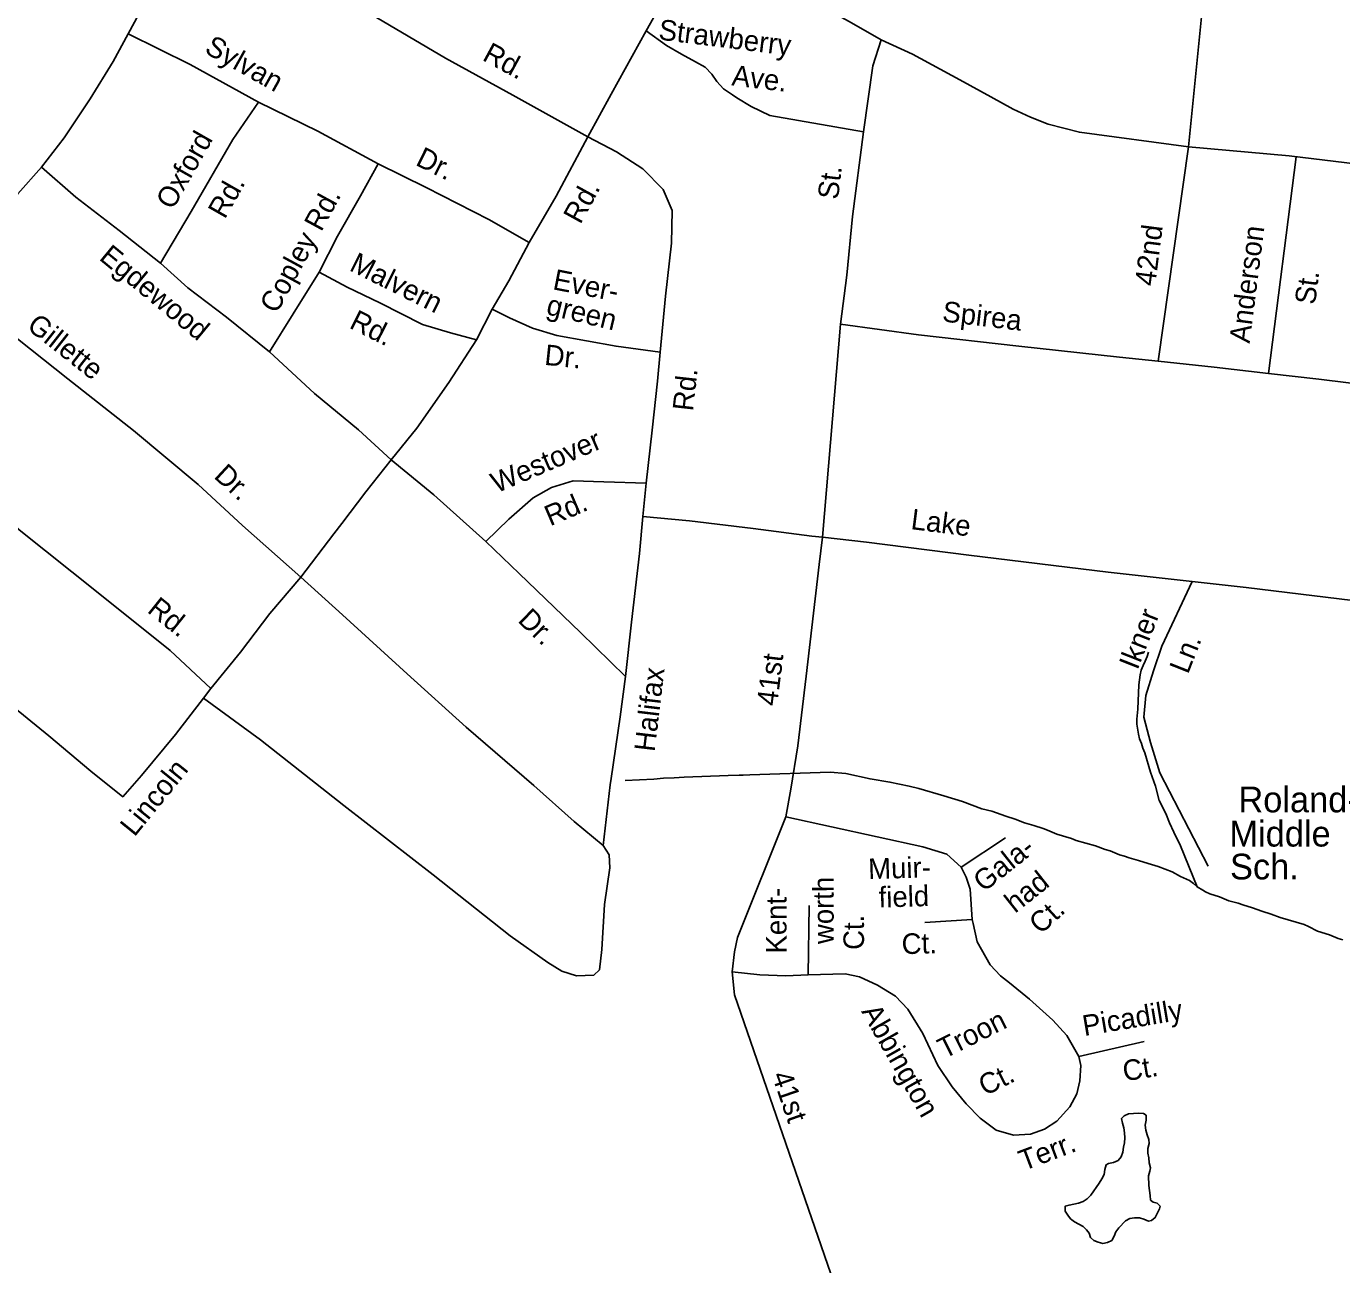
# Model space of a CAD drawing. Extents: x 698898 to 728312, y 20247 to 71559.
# Drawn here: x 710566 to 711844, y 50623 to 51826 of the extents above; entities that cross this region are included whole.
import ezdxf

# ---------------------------------------------------------------- set-up
doc = ezdxf.new("R2010")
doc.units = 0
for name, color, linetype in [('Old_Level_10', 7, 'Continuous'), ('Old_Level_22', 7, 'Continuous'), ('Old_Level_28', 7, 'Continuous'), ('Old_Level_35', 7, 'Continuous'), ('Old_Level_59', 7, 'Continuous'), ('Old_Level_60', 7, 'Continuous')]:
    doc.layers.add(name, color=color, linetype=linetype)

msp = doc.modelspace()

# ---------------------------------------------------------------- linework, layer by layer
at = {"layer": 'Old_Level_28'}
msp.add_lwpolyline([(710310.25725, 52402.2665), (710609.616, 52240.186), (710833.31, 52120.995), (711025.239, 52015.852), (711201.102, 51917.276), (711221.513, 51909.581), (711365.572, 51831.053), (711396.682, 51813.377), (711427.147, 51799.378), (711473.252, 51774.393), (711503.217, 51757.873), (711524.997, 51745.93), (711541.813, 51738.093), (711559.085, 51731.374), (711589.309, 51723.467), (711695.405, 51709.36), (711793.294, 51700.43), (711956.334, 51680.673), (712127.5905, 51660.39625), (712189.35525, 51652.9675)], dxfattribs=at)
at = {"layer": 'Old_Level_35'}
for p, q in [((711716.807, 51921.783), (711695.405, 51709.36)), ((711003.387, 51521.613), (711018.609, 51551.526)), ((711165.036, 51349.948), (711168.054, 51382.379)), ((710737.874, 51173.286), (710744.805, 51182.663))]:
    msp.add_line(p, q, dxfattribs=at)
for points in [[(710664.692, 51819.218), (710691.428, 51869.093), (710707.753, 51901.45), (710727.275, 51933.934)], [(710727.275, 51933.934), (710763.449, 51912.158), (710824.6, 51878.566), (710900.522, 51838.255), (710973.043, 51795.409), (711038.483, 51759.586), (711111.409, 51719.157)], [(711168.1995, 51821.937), (711191.035, 51863.258), (711221.513, 51909.581)], [(710580.19, 51689.629), (710602.278, 51717.913), (710627.575, 51756.127), (710649.947, 51792.425), (710664.692, 51819.218)], [(710791.161, 51752.898), (710724.997, 51789.293), (710664.692, 51819.218)], [(711111.409, 51719.157), (711134.186, 51760.373), (711168.1995, 51821.937)], [(711168.1995, 51821.937), (711188.07825, 51807.9185), (711202.5, 51799.2575), (711216.28075, 51791.8795), (711225.57475, 51786.747), (711231.9845, 51780.0105), (711236.79175, 51772.9535), (711243.2015, 51765.5755), (711252.175, 51759.8015), (711256.34125, 51756.9145), (711270.122, 51748.574), (711288.3895, 51739.913), (711379.589, 51724.0245)], [(711396.682, 51813.377), (711388.582, 51788.048), (711379.589, 51724.0245)], [(710696.132, 51596.083), (710725.844, 51646.577), (710766.392, 51716.505), (710791.161, 51752.898)], [(710907.58, 51692.783), (710848.998, 51724.677), (710791.161, 51752.898)], [(711054.46, 51616.267), (711080.79, 51661.225), (711111.409, 51719.157)], [(711181.919, 51509.772), (711187.067, 51564.195), (711192.93, 51615.746), (711193.474, 51647.478), (711184.765, 51667.841), (711165.07, 51687.769), (711139.4, 51704.459), (711111.409, 51719.157)], [(711379.589, 51724.0245), (711368.769, 51641.612), (711363.12, 51584.668), (711357.011, 51536.809)], [(711695.405, 51709.36), (711666.05, 51500.83975)], [(710907.58, 51692.783), (710890.504, 51661.697), (710868.251, 51622.402), (710850.127, 51587.473)], [(711054.46, 51616.267), (711015.165, 51638.521), (710954.209, 51669.72), (710907.58, 51692.783)], [(711773.316, 51488.926), (711800.06775, 51699.60925)], [(710528.339, 51626.26025), (710529.042, 51627.184), (710557.407, 51663.719), (710580.19, 51689.629)], [(710696.132, 51596.083), (710655.855, 51628.001), (710613.656, 51660.443), (710580.19, 51689.629)], [(711018.609, 51551.526), (711034.628, 51578.97), (711054.46, 51616.267)], [(710801.977, 51509.941), (710760.327, 51543.705), (710722.689, 51572.126), (710696.132, 51596.083)], [(710491.292, 51577.573), (710533.037, 51541.412), (710606.039, 51483.88), (710669.66, 51433.379), (710732.656, 51380.953), (710775.742, 51341.243), (710832.547, 51291.073)], [(710850.127, 51587.473), (710824.925, 51546.862), (710801.977, 51509.941)], [(711003.387, 51521.613), (710978.105, 51528.515), (710950.874, 51536.641), (710909.233, 51557.501), (710877.519, 51572.751), (710850.127, 51587.473)], [(711181.919, 51509.772), (711138.982, 51515.376), (711081.245, 51525.895), (711057.761, 51532.868), (711035.452, 51542.989), (711018.609, 51551.526)], [(711339.57075, 51329.71475), (711357.011, 51536.809)], [(711666.05, 51500.83975), (711628.473, 51504.838), (711530.51, 51515.666), (711433.05, 51526.414), (711357.011, 51536.809)], [(710920.176, 51404.88), (710945.162, 51435.779), (710976.311, 51480.327), (711003.387, 51521.613)], [(710920.176, 51404.88), (710888.507, 51434.137), (710845.587, 51469.652), (710801.977, 51509.941)], [(711168.054, 51382.379), (711173.921, 51433.829), (711179.33, 51481.66), (711181.919, 51509.772)], [(711773.316, 51488.926), (711720.293, 51495.068), (711666.05, 51500.83975)], [(712144.98625, 51444.95), (712114.351, 51446.641), (712023.631, 51458.956), (711913.967, 51472.222), (711821.996, 51483.287), (711773.316, 51488.926)], [(710744.805, 51182.663), (710705.533, 51219.523), (710633.73, 51277.102), (710560.085, 51335.71), (710489.386, 51395.734), (710431.33, 51444.654), (710399.232, 51469.593)], [(710872.23075, 51343.25175), (710895.789, 51374.004), (710920.176, 51404.88)], [(711012.345, 51325.598), (710961.727, 51371.112), (710920.176, 51404.88)], [(711168.054, 51382.379), (711127.085, 51383.758), (711097.246, 51384.478), (711076.089, 51378.139), (711058.175, 51368.226), (711034.599, 51347.186), (711012.345, 51325.598)], [(711147.988, 51194.318), (711153.903, 51247.071), (711161.565, 51313.797), (711165.036, 51349.948)], [(711329.251, 51330.838), (711272.236, 51338.285), (711210.323, 51345.638), (711165.036, 51349.948)], [(710832.547, 51291.073), (710864.494, 51333.152), (710872.23075, 51343.25175)], [(711147.988, 51194.318), (711104.279, 51237.104), (711044.684, 51294.567), (711012.345, 51325.598)], [(711304.02075, 51058.04625), (711308.9145, 51084.89), (711315.766, 51127.01625), (711323.596, 51194.614), (711336.32, 51303.358), (711339.57075, 51329.71475)], [(711339.57075, 51329.71475), (711329.251, 51330.838)], [(711699.03125, 51286.83375), (711617.236, 51295.919), (711481.832, 51312.468), (711382.499, 51325.042), (711339.57075, 51329.71475)], [(710744.805, 51182.663), (710773.917, 51218.028), (710802.238, 51255.661), (710832.547, 51291.073)], [(710832.547, 51291.073), (710873.018, 51254.261), (710935.709, 51196.921), (710993.284, 51144.98), (711058.948, 51088.358), (711098.145, 51053.396), (711126.477, 51030.108)], [(711699.03125, 51286.83375), (711669.548, 51223.756), (711661.295, 51199.897), (711653.959, 51176.03825), (711652.125, 51154.9325), (711658.544, 51130.156), (711667.714, 51100.79125), (711714.48075, 51009.94425)], [(712118.038, 51236.75225), (712099.371, 51238.773), (712002.01, 51249.525), (711881.859, 51264.877), (711751.373, 51281.02), (711699.03125, 51286.83375)], [(710361.343, 51271.825), (710386.435, 51269.717), (710419.73, 51260.03), (710446.57, 51244.087), (710492.892, 51213.608), (710532.598, 51180.968), (710587.463, 51136.823), (710628.439, 51102.432), (710659.338, 51077.445), (710677.421, 51098.268), (710710.561, 51137.993), (710737.874, 51173.286)], [(711134.1755, 51095.27125), (711142.837, 51155.1), (711147.988, 51194.318)], [(710737.874, 51173.286), (710793.097, 51132.756), (710874.254, 51068.844), (710961.147, 51001.558), (711036.014, 50942.399), (711072.459, 50916.331), (711086.202, 50907.772), (711100.379, 50903.431), (711108.869, 50903.767), (711117.458, 50904.107), (711122.758, 50909.218), (711124.983, 50928.813), (711127.543, 50972.83), (711132.84, 51008.352), (711132.334, 51021.137), (711126.477, 51030.108)], [(711126.477, 51030.108), (711133.253, 51088.897), (711134.1755, 51095.27125)], [(711251.903, 50907.1295), (711254.1035, 50926.7695), (711257.03975, 50940.485), (711304.02075, 51058.04625)], [(711474.32625, 51009.0625), (711460.6235, 51021.79825), (711437.13325, 51028.656), (711304.02075, 51058.04625)], [(711474.32625, 51009.0625), (711517.39225, 51037.473)], [(711485.09275, 50958.11925), (711483.13525, 50987.5095), (711479.22025, 50999.26575), (711474.32625, 51009.0625), (711475.305, 51008.08275)], [(711325.5535, 50904.237), (711326.53225, 50971.83475)], [(711485.09275, 50958.11925), (711439.09075, 50955.18025)], [(711588.84225, 50824.88325), (711577.097, 50845.45625), (711563.39425, 50860.1515), (711540.8825, 50880.72475), (711521.30725, 50896.3995), (711512.49825, 50903.25725), (711502.7105, 50914.03375), (711489.98675, 50936.56625), (711486.0715, 50954.2005), (711485.09275, 50958.11925)], [(711500.96375, 50320.0865), (711476.86125, 50404.524), (711464.80975, 50442.722), (711456.7755, 50456.795), (711448.74125, 50466.84725), (711436.69, 50478.90975), (711420.6215, 50490.97225), (711394.51025, 50515.09725), (711380.4505, 50533.191), (711366.3905, 50559.3265), (711253.9115, 50885.01475), (711251.903, 50907.1295)], [(711251.903, 50907.1295), (711278.57275, 50904.237), (711304.02075, 50903.25725), (711325.5535, 50904.237)], [(711325.5535, 50904.237), (711361.768, 50905.21675), (711375.47075, 50902.27775), (711393.0885, 50894.44025), (711410.7065, 50883.66375), (711422.45175, 50870.928), (711437.13325, 50847.41575), (711451.81475, 50816.066), (711465.5175, 50795.49275), (711479.22025, 50778.83825), (711492.923, 50765.12275), (711508.58325, 50753.36675), (711525.22225, 50748.46825), (711541.86125, 50749.448), (711555.564, 50754.3465), (711567.30925, 50762.18375), (711580.03325, 50775.89925), (711586.88475, 50788.635), (711589.821, 50801.371), (711590.79975, 50816.066), (711588.84225, 50824.88325)], [(711588.84225, 50824.88325), (711652.46225, 50839.57825)]]:
    msp.add_lwpolyline(points, dxfattribs=at)
at = {"layer": 'Old_Level_59'}
for points in [[(711703.937, 50990.03325), (711687.70625, 51029.8095), (711681.153, 51042.916), (711677.1145, 51051.996), (711673.45675, 51061.05175), (711666.9035, 51073.88675), (711663.246, 51087.90775), (711660.198, 51096.89925), (711658.4455, 51101.255), (711652.88275, 51120.2715), (711651.054, 51124.755), (711649.68225, 51129.2965), (711647.92975, 51133.6825), (711646.7105, 51138.3795), (711645.26275, 51148.07225), (711645.26275, 51152.9185), (711646.17725, 51162.73625), (711647.01525, 51186.38575), (711648.387, 51196.13925), (711649.53, 51200.684), (711651.2065, 51205.131), (711653.34, 51209.39825), (711655.16875, 51213.87875), (711656.388, 51217.90525)], [(711703.937, 50990.03325), (711700.27925, 50993.2335), (711696.393, 50996.12925), (711687.7825, 50999.93925), (711679.55275, 51004.44725), (711665.913, 51009.66225), (711656.2355, 51012.5245), (711646.93925, 51015.606), (711637.64275, 51017.956), (711633.147, 51019.78475), (711628.49875, 51021.15625), (711619.126, 51024.814), (711614.3255, 51026.213), (711605.10525, 51029.7455), (711586.1315, 51034.89975), (711581.63575, 51036.8535), (711567.5385, 51041.17575), (711563.04275, 51042.9495), (711558.47075, 51045.08325), (711554.1275, 51046.60725), (711544.98325, 51049.53025), (711535.9155, 51052.0295), (711527.00025, 51055.77875), (711517.856, 51058.61325), (711504.21625, 51063.33775), (711494.46275, 51065.8645), (711475.79375, 51072.875), (711457.4295, 51078.45875), (711433.19775, 51085.37175), (711423.9775, 51087.63025), (711405.08, 51091.68425), (711385.8775, 51094.8205), (711362.3315, 51099.91375), (711347.16775, 51101.24575), (711268.9865, 51098.93525), (711262.5095, 51098.55425), (711258.547, 51098.55425), (711247.80275, 51098.222), (711205.0545, 51096.64925), (711195.377, 51095.735), (711185.16625, 51095.40275), (711175.64125, 51094.48825), (711147.67575, 51093.17775)], [(711845.51675, 50938.45775), (711841.09725, 50939.741), (711832.41025, 50943.24625), (711820.75175, 50946.785), (711812.21725, 50951.3235), (711807.95, 50953.30475), (711784.709, 50960.16275), (711775.86975, 50963.299), (711766.5735, 50966.19475), (711757.658, 50969.581), (711748.20925, 50972.29075), (711743.7895, 50974.031), (711734.49325, 50976.22575), (711725.57775, 50980.12725), (711716.205, 50983.111), (711712.014, 50985.0375), (711709.42325, 50986.60725), (711703.937, 50990.03325)]]:
    msp.add_lwpolyline(points, dxfattribs=at)
at = {"layer": 'Old_Level_60'}
msp.add_lwpolyline([(711612.11575, 50643.17), (711616.6115, 50644.0205), (711620.8025, 50646.1875), (711623.317, 50650.15), (711624.765, 50654.50875), (711627.6605, 50658.25775), (711634.1375, 50665.02425), (711638.25225, 50667.31025), (711642.82425, 50668.07225), (711647.70125, 50668.09975), (711652.12075, 50666.728), (711656.5405, 50664.99675), (711659.51225, 50665.454), (711663.0935, 50668.4045), (711667.2085, 50676.82), (711667.818, 50679.289), (711664.9225, 50682.273), (711661.03625, 50683.31225), (711658.5215, 50685.321), (711658.21675, 50689.9265), (711656.9215, 50699.52775), (711656.5405, 50708.9155), (711657.98825, 50713.33525), (711658.59775, 50716.84025), (711657.3025, 50721.59225), (711656.9975, 50726.533), (711656.007, 50731.0745), (711655.8545, 50735.6465), (711657.3025, 50740.3375), (711656.84525, 50744.3975), (711655.0925, 50748.817), (711653.8735, 50753.2915), (711653.41625, 50758.29325), (711654.40675, 50762.95675), (711654.3305, 50767.742), (711651.5875, 50769.63175), (711646.7105, 50769.75075), (711637.10925, 50769.2935), (711632.766, 50767.37625), (711630.40375, 50764.6665), (711631.16575, 50760.061), (711632.53725, 50755.4585), (711633.147, 50750.73425), (711633.3755, 50745.94875), (711633.07075, 50741.1635), (711632.385, 50736.6525), (711631.4705, 50731.803), (711630.02275, 50727.231), (711626.97475, 50723.82325), (711622.40275, 50721.9305), (711617.67825, 50720.95525), (711615.39225, 50719.6445), (711614.02075, 50714.9505), (711613.48725, 50710.28725), (711611.20125, 50705.9285), (711608.68675, 50701.72525), (711600.457, 50689.9905), (711597.028, 50686.51275), (711592.91325, 50683.861), (711588.4175, 50682.3065), (711583.92175, 50681.23975), (711579.2735, 50680.47775), (711575.53975, 50679.47475), (711575.61575, 50674.717), (711577.978, 50670.663), (711580.72125, 50667.0055), (711584.75975, 50664.26225), (711592.9895, 50659.59875), (711596.266, 50656.2765), (711598.933, 50653.31675), (711600.2285, 50648.89725), (711603.2765, 50645.94675), (711607.62, 50644.35875), (711612.11575, 50643.17)], dxfattribs=at)

# ---------------------------------------------------------------- texts
at = {"layer": 'Old_Level_10'}
for s, height, rotation, p in [('Strawberry', 20, 352.97123611, (711179.50975, 51813.686)), ('Sylvan', 19.999997, 330.7501, (710737.77675, 51801.28)), ('Rd.', 19.999997, 331.49182222, (711007.91625, 51794.09)), ('Ave.', 20, 353.183075, (711250.7155, 51769.14875)), ('Oxford ', 20, 60.41838333, (710707.88175, 51647.229)), ('Dr.', 19.999997, 333.68270833, (710942.94225, 51692.02725)), ('St.', 20, 83.12195556, (711354.693, 51657.4715)), ('Rd.', 20, 60.41838333, (710758.5185, 51638.30825)), ('Copley Rd.', 20, 61.50433333, (710808.98775, 51546.3005)), ('Rd.', 20, 61.24516389, (711104.155, 51633.222)), ('42nd', 20, 82.74956111, (711662.96925, 51573.26275)), ('Anderson', 20, 82.75002778, (711754.84825, 51517.776)), ('Egdewood', 20, 320.41914167, (710635.41225, 51600.28125)), ('Malvern', 20, 333.39148611, (710878.6175, 51589.61475)), ('Ever-', 19.999997, 348.98253056, (711076.5385, 51570.928)), ('St.', 20, 82.75002778, (711818.50825, 51555.239)), ('Rd.', 20, 333.39148611, (710878.5625, 51533.71925)), ('green', 20, 346.49201667, (711070.106, 51546.66625)), ('Spirea', 20, 353.21351389, (711455.385, 51539.63775)), ('Gillette', 20, 321.75878056, (710564.966, 51533.07325)), ('Dr.', 20, 353.95407222, (711068.67075, 51497.4585)), ('Rd.', 19.999997, 83.62611111, (711213.6625, 51451.76775)), ('Westover', 20, 23.18284167, (711022.68775, 51372.31925)), ('Dr.', 20, 317.33493611, (710747.0075, 51388.125)), ('Rd.', 20, 23.18284167, (711074.8185, 51340.25225)), ('Lake', 20, 352.83408889, (711424.825, 51337.73575)), ('Rd.', 20, 321.27378889, (710682.1485, 51257.50225)), ('Dr.', 20, 316.043425, (711042.47875, 51248.073)), ('Ikner', 20, 68.47068333, (711645.80975, 51199.94225)), ('41st', 20, 82.97611667, (711295.4645, 51165.074)), ('Ln.', 20, 68.47068333, (711694.86975, 51195.945)), ('Halifax', 20, 83.15054444, (711176.3655, 51120.63175)), ('Lincoln', 19.999997, 50.96790556, (710670.6775, 51037.801)), ('Gala-', 20, 38.43099722, (711496.27325, 50984.113)), ('Muir-', 20, 1.76233611, (711384.28275, 50997.324)), ('had', 20, 38.43099722, (711526.74825, 50963.6145)), ('Kent-', 20, 90.0784, (711304.68225, 50925.07575)), ('worth', 20, 90.0784, (711350.49725, 50934.27575)), ('field', 20, 1.76233611, (711394.479, 50969.72225)), ('Ct.', 19.999997, 42.36957778, (711551.68225, 50942.94725)), ('Ct.', 20, 90.0784, (711379.97975, 50928.59325)), ('Ct.', 20, 1.76233611, (711416.84725, 50924.3695)), ('Abbington', 20, 299.58750833, (711376.97275, 50868.758)), ('Picadilly', 19.999997, 9.48690278, (711594.1205, 50844.81475)), ('Troon', 19.999997, 26.54691944, (711458.03175, 50822.33225)), ('Ct.', 19.999997, 9.48690278, (711633.18325, 50800.649)), ('41st', 20, 288.99963056, (711290.067, 50806.78075)), ('Ct.', 19.999997, 26.54691944, (711497.67475, 50786.2455)), ('Terr.', 20, 20.657225, (711535.074, 50713.49725))]:
    msp.add_text(s, height=height, rotation=rotation, dxfattribs=at).set_placement(p)
at = {"layer": 'Old_Level_22'}
for s, height, p in [('Roland-Grise', 25.0000005, (711743.95525, 51062.30825)), ('Middle', 25.000001, (711735.18875, 51029.0575)), ('Sch.', 25.000001, (711735.7915, 50997.0855))]:
    msp.add_text(s, height=height, dxfattribs=at).set_placement(p)

doc.saveas('drawing.dxf')
